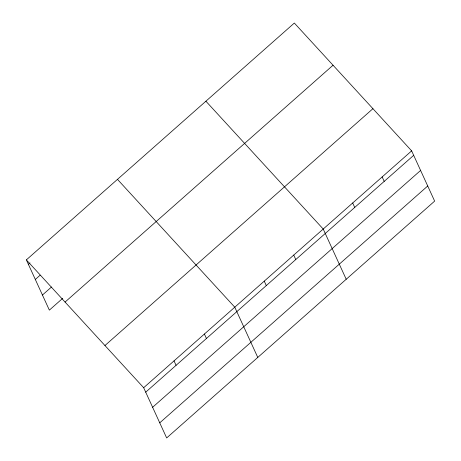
<?xml version="1.0" encoding="UTF-8"?>
<svg xmlns="http://www.w3.org/2000/svg" width="461" height="461" viewBox="0 0 461 461"><rect width="100%" height="100%" fill="white"/><g stroke="black" fill="none" stroke-linecap="round" stroke-linejoin="round"><path stroke-width="0.69" d="M26.358 259.889L294.337 23.05L411.644 150.874L434.642 201.111L166.663 437.95L143.665 387.713L26.358 259.889L49.356 310.126L62.679 298.353M28.398 264.343L29.994 262.931M35.313 279.452L40.107 275.217M42.441 295.017L51.499 287.013M65.07 302.07L333.044 65.232M104.952 345.531L372.932 108.692M143.665 387.713L411.644 150.874M145.705 392.167L413.684 155.328M152.62 407.276L420.599 170.437M159.748 422.841L427.727 186.002M205.9 101.207L323.213 229.031L346.211 279.268M117.469 179.364L234.776 307.187L257.78 357.425M382.163 176.926L384.203 181.38M352.688 202.978L354.728 207.433M293.732 255.083L295.772 259.537M264.257 281.135L266.297 285.59M204.407 334.029L206.447 338.483M174.033 360.871L176.073 365.325"/></g></svg>
